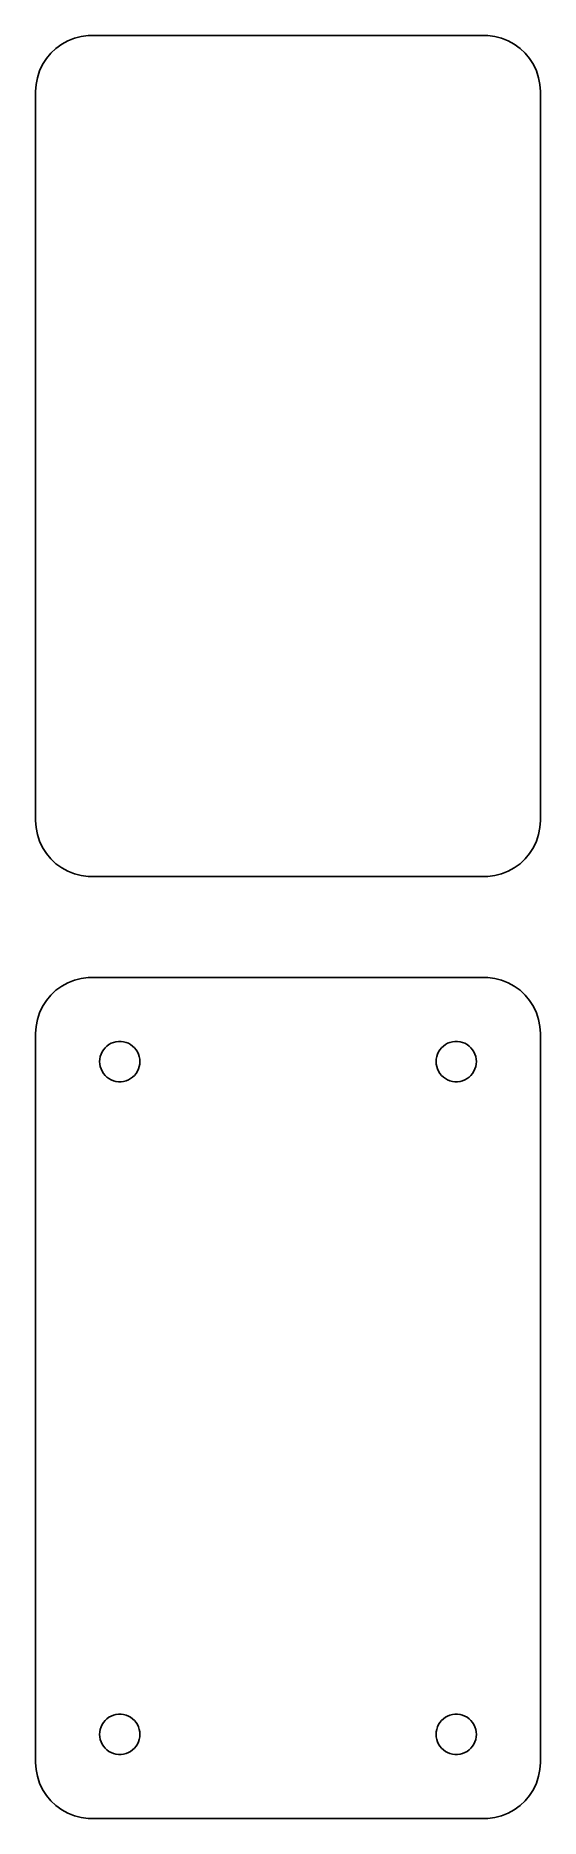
# Model space of a CAD drawing. Header units: metres. Extents: x -22 to 22, y 47 to 205.
import ezdxf

# ---------------------------------------------------------------- set-up
doc = ezdxf.new("R2010")
doc.units = ezdxf.units.M

msp = doc.modelspace()

# ---------------------------------------------------------------- linework, layer by layer
for p, q in [((-19.0451, 205.255), (-19.6289, 205.024)), ((-18.4369, 205.411), (-19.0451, 205.255)), ((-17.8139, 205.49), (-18.4369, 205.411)), ((17.8139, 205.49), (-17.8139, 205.49)), ((18.4369, 205.411), (17.8139, 205.49)), ((19.0451, 205.255), (18.4369, 205.411)), ((19.6289, 205.024), (19.0451, 205.255)), ((-21.1448, 203.923), (-21.5451, 203.439)), ((-20.6871, 204.353), (-21.1448, 203.923)), ((-20.1791, 204.722), (-20.6871, 204.353)), ((-19.6289, 205.024), (-20.1791, 204.722)), ((20.1791, 204.722), (19.6289, 205.024)), ((20.6871, 204.353), (20.1791, 204.722)), ((21.1448, 203.923), (20.6871, 204.353)), ((21.5451, 203.439), (21.1448, 203.923)), ((-22.1489, 202.341), (-22.3429, 201.743)), ((-21.8815, 202.909), (-22.1489, 202.341)), ((-21.5451, 203.439), (-21.8815, 202.909)), ((21.8815, 202.909), (21.5451, 203.439)), ((22.1489, 202.341), (21.8815, 202.909)), ((22.3429, 201.743), (22.1489, 202.341)), ((-22.4606, 201.127), (-22.5, 200.5)), ((-22.5, 200.5), (-22.5, 135.5)), ((-22.3429, 201.743), (-22.4606, 201.127)), ((22.4606, 201.127), (22.3429, 201.743)), ((22.5, 200.5), (22.4606, 201.127)), ((22.5, 135.5), (22.5, 200.5)), ((-22.5, 135.5), (-22.4606, 134.873)), ((22.4606, 134.873), (22.5, 135.5)), ((-22.4606, 134.873), (-22.3429, 134.257)), ((-22.3429, 134.257), (-22.1489, 133.659)), ((-22.1489, 133.659), (-21.8815, 133.091)), ((21.8815, 133.091), (22.1489, 133.659)), ((22.1489, 133.659), (22.3429, 134.257)), ((22.3429, 134.257), (22.4606, 134.873)), ((-21.8815, 133.091), (-21.5451, 132.561)), ((-21.5451, 132.561), (-21.1448, 132.077)), ((-21.1448, 132.077), (-20.6871, 131.647)), ((20.6871, 131.647), (21.1448, 132.077)), ((21.1448, 132.077), (21.5451, 132.561)), ((21.5451, 132.561), (21.8815, 133.091)), ((-20.6871, 131.647), (-20.1791, 131.278)), ((-20.1791, 131.278), (-19.6289, 130.976)), ((-19.6289, 130.976), (-19.0451, 130.745)), ((-19.0451, 130.745), (-18.4369, 130.589)), ((-18.4369, 130.589), (-17.8139, 130.51)), ((-17.8139, 130.51), (17.8139, 130.51)), ((17.8139, 130.51), (18.4369, 130.589)), ((18.4369, 130.589), (19.0451, 130.745)), ((19.0451, 130.745), (19.6289, 130.976)), ((19.6289, 130.976), (20.1791, 131.278)), ((20.1791, 131.278), (20.6871, 131.647)), ((-19.6289, 121.024), (-20.1791, 120.722)), ((-19.0451, 121.255), (-19.6289, 121.024)), ((-18.4369, 121.411), (-19.0451, 121.255)), ((-17.8139, 121.49), (-18.4369, 121.411)), ((17.8139, 121.49), (-17.8139, 121.49)), ((18.4369, 121.411), (17.8139, 121.49)), ((19.0451, 121.255), (18.4369, 121.411)), ((19.6289, 121.024), (19.0451, 121.255)), ((20.1791, 120.722), (19.6289, 121.024)), ((-21.5451, 119.439), (-21.8815, 118.909)), ((-21.1448, 119.923), (-21.5451, 119.439)), ((-20.6871, 120.353), (-21.1448, 119.923)), ((-20.1791, 120.722), (-20.6871, 120.353)), ((20.6871, 120.353), (20.1791, 120.722)), ((21.1448, 119.923), (20.6871, 120.353)), ((21.5451, 119.439), (21.1448, 119.923)), ((21.8815, 118.909), (21.5451, 119.439)), ((-22.3429, 117.743), (-22.4606, 117.127)), ((-22.1489, 118.341), (-22.3429, 117.743)), ((-21.8815, 118.909), (-22.1489, 118.341)), ((22.1489, 118.341), (21.8815, 118.909)), ((22.3429, 117.743), (22.1489, 118.341)), ((22.4606, 117.127), (22.3429, 117.743)), ((-22.4606, 117.127), (-22.5, 116.5)), ((-22.5, 116.5), (-22.5, 51.5)), ((22.5, 116.5), (22.4606, 117.127)), ((22.5, 51.5), (22.5, 116.5)), ((-16.7434, 114.448), (-16.6736, 114.663)), ((-16.6736, 114.663), (-16.5773, 114.867)), ((-16.5773, 114.867), (-16.4562, 115.058)), ((-16.4562, 115.058), (-16.3121, 115.232)), ((-16.3121, 115.232), (-16.1474, 115.387)), ((-16.1474, 115.387), (-15.9645, 115.52)), ((-15.9645, 115.52), (-15.7664, 115.629)), ((-15.7664, 115.629), (-15.5562, 115.712)), ((-15.5562, 115.712), (-15.3373, 115.768)), ((-15.3373, 115.768), (-15.113, 115.796)), ((-15.113, 115.796), (-14.887, 115.796)), ((-14.887, 115.796), (-14.6627, 115.768)), ((-14.6627, 115.768), (-14.4438, 115.712)), ((-14.4438, 115.712), (-14.2336, 115.629)), ((-14.2336, 115.629), (-14.0355, 115.52)), ((-14.0355, 115.52), (-13.8526, 115.387)), ((-13.8526, 115.387), (-13.6879, 115.232)), ((-13.6879, 115.232), (-13.5438, 115.058)), ((-13.5438, 115.058), (-13.4226, 114.867)), ((-13.4226, 114.867), (-13.3264, 114.663)), ((-13.3264, 114.663), (-13.2565, 114.448)), ((13.2565, 114.448), (13.3264, 114.663)), ((13.3264, 114.663), (13.4226, 114.867)), ((13.4226, 114.867), (13.5438, 115.058)), ((13.5438, 115.058), (13.6879, 115.232)), ((13.6879, 115.232), (13.8526, 115.387)), ((13.8526, 115.387), (14.0355, 115.52)), ((14.0355, 115.52), (14.2336, 115.629)), ((14.2336, 115.629), (14.4438, 115.712)), ((14.4438, 115.712), (14.6627, 115.768)), ((14.6627, 115.768), (14.887, 115.796)), ((14.887, 115.796), (15.113, 115.796)), ((15.113, 115.796), (15.3373, 115.768)), ((15.3373, 115.768), (15.5562, 115.712)), ((15.5562, 115.712), (15.7664, 115.629)), ((15.7664, 115.629), (15.9645, 115.52)), ((15.9645, 115.52), (16.1474, 115.387)), ((16.1474, 115.387), (16.3121, 115.232)), ((16.3121, 115.232), (16.4562, 115.058)), ((16.4562, 115.058), (16.5773, 114.867)), ((16.5773, 114.867), (16.6736, 114.663)), ((16.6736, 114.663), (16.7434, 114.448)), ((-16.8, 114), (-16.7858, 114.226)), ((-16.7858, 113.774), (-16.8, 114)), ((-16.7858, 114.226), (-16.7434, 114.448)), ((-16.7434, 113.552), (-16.7858, 113.774)), ((-16.6736, 113.337), (-16.7434, 113.552)), ((-16.5773, 113.133), (-16.6736, 113.337)), ((-16.4562, 112.942), (-16.5773, 113.133)), ((-16.3121, 112.768), (-16.4562, 112.942)), ((-13.5438, 112.942), (-13.6879, 112.768)), ((-13.4226, 113.133), (-13.5438, 112.942)), ((-13.3264, 113.337), (-13.4226, 113.133)), ((-13.2565, 113.552), (-13.3264, 113.337)), ((-13.2565, 114.448), (-13.2142, 114.226)), ((-13.2142, 113.774), (-13.2565, 113.552)), ((-13.2142, 114.226), (-13.2, 114)), ((-13.2, 114), (-13.2142, 113.774)), ((13.2, 114), (13.2142, 114.226)), ((13.2142, 113.774), (13.2, 114)), ((13.2142, 114.226), (13.2565, 114.448)), ((13.2565, 113.552), (13.2142, 113.774)), ((13.3264, 113.337), (13.2565, 113.552)), ((13.4226, 113.133), (13.3264, 113.337)), ((13.5438, 112.942), (13.4226, 113.133)), ((13.6879, 112.768), (13.5438, 112.942)), ((16.4562, 112.942), (16.3121, 112.768)), ((16.5773, 113.133), (16.4562, 112.942)), ((16.6736, 113.337), (16.5773, 113.133)), ((16.7434, 113.552), (16.6736, 113.337)), ((16.7434, 114.448), (16.7858, 114.226)), ((16.7858, 113.774), (16.7434, 113.552)), ((16.7858, 114.226), (16.8, 114)), ((16.8, 114), (16.7858, 113.774)), ((-16.1474, 112.613), (-16.3121, 112.768)), ((-15.9645, 112.48), (-16.1474, 112.613)), ((-15.7664, 112.371), (-15.9645, 112.48)), ((-15.5562, 112.288), (-15.7664, 112.371)), ((-15.3373, 112.232), (-15.5562, 112.288)), ((-15.113, 112.204), (-15.3373, 112.232)), ((-14.887, 112.204), (-15.113, 112.204)), ((-14.6627, 112.232), (-14.887, 112.204)), ((-14.4438, 112.288), (-14.6627, 112.232)), ((-14.2336, 112.371), (-14.4438, 112.288)), ((-14.0355, 112.48), (-14.2336, 112.371)), ((-13.8526, 112.613), (-14.0355, 112.48)), ((-13.6879, 112.768), (-13.8526, 112.613)), ((13.8526, 112.613), (13.6879, 112.768)), ((14.0355, 112.48), (13.8526, 112.613)), ((14.2336, 112.371), (14.0355, 112.48)), ((14.4438, 112.288), (14.2336, 112.371)), ((14.6627, 112.232), (14.4438, 112.288)), ((14.887, 112.204), (14.6627, 112.232)), ((15.113, 112.204), (14.887, 112.204)), ((15.3373, 112.232), (15.113, 112.204)), ((15.5562, 112.288), (15.3373, 112.232)), ((15.7664, 112.371), (15.5562, 112.288)), ((15.9645, 112.48), (15.7664, 112.371)), ((16.1474, 112.613), (15.9645, 112.48)), ((16.3121, 112.768), (16.1474, 112.613)), ((-15.7664, 55.6287), (-15.5562, 55.7119)), ((-15.5562, 55.7119), (-15.3373, 55.7681)), ((-15.3373, 55.7681), (-15.113, 55.7964)), ((-15.113, 55.7964), (-14.887, 55.7964)), ((-14.887, 55.7964), (-14.6627, 55.7681)), ((-14.6627, 55.7681), (-14.4438, 55.7119)), ((-14.4438, 55.7119), (-14.2336, 55.6287)), ((14.2336, 55.6287), (14.4438, 55.7119)), ((14.4438, 55.7119), (14.6627, 55.7681)), ((14.6627, 55.7681), (14.887, 55.7964)), ((14.887, 55.7964), (15.113, 55.7964)), ((15.113, 55.7964), (15.3373, 55.7681)), ((15.3373, 55.7681), (15.5562, 55.7119)), ((15.5562, 55.7119), (15.7664, 55.6287)), ((-16.8, 54), (-16.7858, 54.2256)), ((-16.7858, 54.2256), (-16.7434, 54.4476)), ((-16.7434, 54.4476), (-16.6736, 54.6626)), ((-16.6736, 54.6626), (-16.5773, 54.8672)), ((-16.5773, 54.8672), (-16.4562, 55.058)), ((-16.4562, 55.058), (-16.3121, 55.2322)), ((-16.3121, 55.2322), (-16.1474, 55.3869)), ((-16.1474, 55.3869), (-15.9645, 55.5198)), ((-15.9645, 55.5198), (-15.7664, 55.6287)), ((-14.2336, 55.6287), (-14.0355, 55.5198)), ((-14.0355, 55.5198), (-13.8526, 55.3869)), ((-13.8526, 55.3869), (-13.6879, 55.2322)), ((-13.6879, 55.2322), (-13.5438, 55.058)), ((-13.5438, 55.058), (-13.4226, 54.8672)), ((-13.4226, 54.8672), (-13.3264, 54.6626)), ((-13.3264, 54.6626), (-13.2565, 54.4476)), ((-13.2565, 54.4476), (-13.2142, 54.2256)), ((-13.2142, 54.2256), (-13.2, 54)), ((13.2, 54), (13.2142, 54.2256)), ((13.2142, 54.2256), (13.2565, 54.4476)), ((13.2565, 54.4476), (13.3264, 54.6626)), ((13.3264, 54.6626), (13.4226, 54.8672)), ((13.4226, 54.8672), (13.5438, 55.058)), ((13.5438, 55.058), (13.6879, 55.2322)), ((13.6879, 55.2322), (13.8526, 55.3869)), ((13.8526, 55.3869), (14.0355, 55.5198)), ((14.0355, 55.5198), (14.2336, 55.6287)), ((15.7664, 55.6287), (15.9645, 55.5198)), ((15.9645, 55.5198), (16.1474, 55.3869)), ((16.1474, 55.3869), (16.3121, 55.2322)), ((16.3121, 55.2322), (16.4562, 55.058)), ((16.4562, 55.058), (16.5773, 54.8672)), ((16.5773, 54.8672), (16.6736, 54.6626)), ((16.6736, 54.6626), (16.7434, 54.4476)), ((16.7434, 54.4476), (16.7858, 54.2256)), ((16.7858, 54.2256), (16.8, 54)), ((-16.7858, 53.7744), (-16.8, 54)), ((-16.7434, 53.5524), (-16.7858, 53.7744)), ((-16.6736, 53.3374), (-16.7434, 53.5524)), ((-16.5773, 53.1328), (-16.6736, 53.3374)), ((-16.4562, 52.942), (-16.5773, 53.1328)), ((-16.3121, 52.7678), (-16.4562, 52.942)), ((-16.1474, 52.6131), (-16.3121, 52.7678)), ((-15.9645, 52.4802), (-16.1474, 52.6131)), ((-15.7664, 52.3713), (-15.9645, 52.4802)), ((-14.0355, 52.4802), (-14.2336, 52.3713)), ((-13.8526, 52.6131), (-14.0355, 52.4802)), ((-13.6879, 52.7678), (-13.8526, 52.6131)), ((-13.5438, 52.942), (-13.6879, 52.7678)), ((-13.4226, 53.1328), (-13.5438, 52.942)), ((-13.3264, 53.3374), (-13.4226, 53.1328)), ((-13.2565, 53.5524), (-13.3264, 53.3374)), ((-13.2142, 53.7744), (-13.2565, 53.5524)), ((-13.2, 54), (-13.2142, 53.7744)), ((13.2142, 53.7744), (13.2, 54)), ((13.2565, 53.5524), (13.2142, 53.7744)), ((13.3264, 53.3374), (13.2565, 53.5524)), ((13.4226, 53.1328), (13.3264, 53.3374)), ((13.5438, 52.942), (13.4226, 53.1328)), ((13.6879, 52.7678), (13.5438, 52.942)), ((13.8526, 52.6131), (13.6879, 52.7678)), ((14.0355, 52.4802), (13.8526, 52.6131)), ((14.2336, 52.3713), (14.0355, 52.4802)), ((15.9645, 52.4802), (15.7664, 52.3713)), ((16.1474, 52.6131), (15.9645, 52.4802)), ((16.3121, 52.7678), (16.1474, 52.6131)), ((16.4562, 52.942), (16.3121, 52.7678)), ((16.5773, 53.1328), (16.4562, 52.942)), ((16.6736, 53.3374), (16.5773, 53.1328)), ((16.7434, 53.5524), (16.6736, 53.3374)), ((16.7858, 53.7744), (16.7434, 53.5524)), ((16.8, 54), (16.7858, 53.7744)), ((-22.5, 51.5), (-22.4606, 50.8733)), ((-15.5562, 52.2881), (-15.7664, 52.3713)), ((-15.3373, 52.2319), (-15.5562, 52.2881)), ((-15.113, 52.2036), (-15.3373, 52.2319)), ((-14.887, 52.2036), (-15.113, 52.2036)), ((-14.6627, 52.2319), (-14.887, 52.2036)), ((-14.4438, 52.2881), (-14.6627, 52.2319)), ((-14.2336, 52.3713), (-14.4438, 52.2881)), ((14.4438, 52.2881), (14.2336, 52.3713)), ((14.6627, 52.2319), (14.4438, 52.2881)), ((14.887, 52.2036), (14.6627, 52.2319)), ((15.113, 52.2036), (14.887, 52.2036)), ((15.3373, 52.2319), (15.113, 52.2036)), ((15.5562, 52.2881), (15.3373, 52.2319)), ((15.7664, 52.3713), (15.5562, 52.2881)), ((22.4606, 50.8733), (22.5, 51.5)), ((-22.4606, 50.8733), (-22.3429, 50.2566)), ((-22.3429, 50.2566), (-22.1489, 49.6594)), ((-22.1489, 49.6594), (-21.8815, 49.0912)), ((21.8815, 49.0912), (22.1489, 49.6594)), ((22.1489, 49.6594), (22.3429, 50.2566)), ((22.3429, 50.2566), (22.4606, 50.8733)), ((-21.8815, 49.0912), (-21.5451, 48.5611)), ((-21.5451, 48.5611), (-21.1448, 48.0773)), ((-21.1448, 48.0773), (-20.6871, 47.6474)), ((20.6871, 47.6474), (21.1448, 48.0773)), ((21.1448, 48.0773), (21.5451, 48.5611)), ((21.5451, 48.5611), (21.8815, 49.0912)), ((-20.6871, 47.6474), (-20.1791, 47.2784)), ((-20.1791, 47.2784), (-19.6289, 46.9759)), ((-19.6289, 46.9759), (-19.0451, 46.7447)), ((-19.0451, 46.7447), (-18.4369, 46.5886)), ((-18.4369, 46.5886), (-17.8139, 46.5099)), ((-17.8139, 46.5099), (17.8139, 46.5099)), ((17.8139, 46.5099), (18.4369, 46.5886)), ((18.4369, 46.5886), (19.0451, 46.7447)), ((19.0451, 46.7447), (19.6289, 46.9759)), ((19.6289, 46.9759), (20.1791, 47.2784)), ((20.1791, 47.2784), (20.6871, 47.6474))]:
    msp.add_line(p, q)

doc.saveas('drawing.dxf')
